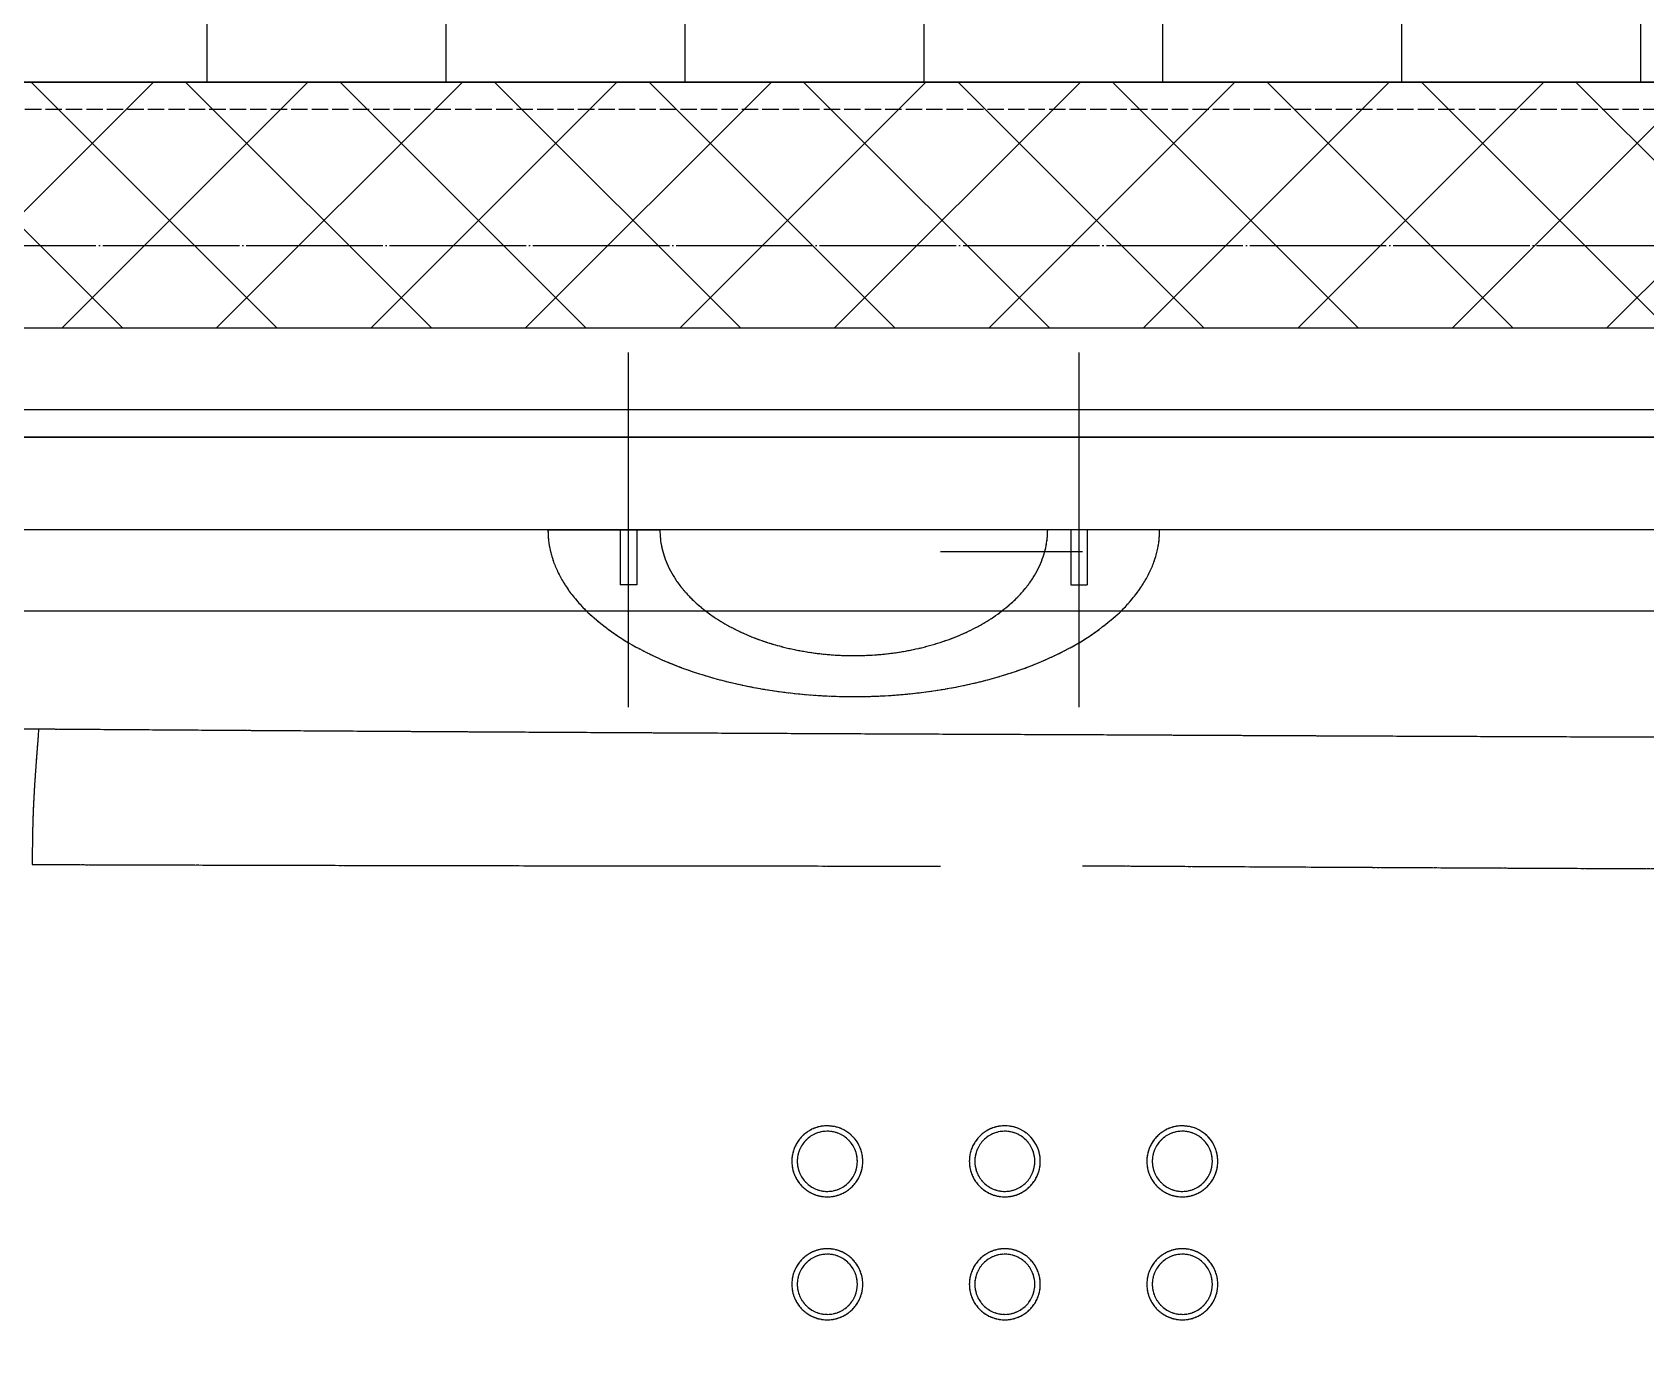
# Model space of a CAD drawing. Header units: millimetres. Extents: x 18456 to 179493, y -203649 to 469211.
# Drawn here: x 116199 to 116790, y 124456 to 124937 of the extents above; entities that cross this region are included whole.
import ezdxf

# ---------------------------------------------------------------- set-up
doc = ezdxf.new("R2010")
doc.units = ezdxf.units.MM
for name, pattern in [('X-평면도(기본형)$0$CEN', [52.5, 50, -1, 0.5, -1]), ('X-평면도(기본형)$0$HID2', [7.5, 6, -1.5]), ('X-평면도(기본형)$0$HIDDENX2', [0.75, 0.5, -0.25])]:
    doc.linetypes.add(name, pattern=pattern)
for name, color, linetype, true_color in [('X-평면도(기본형)$0$40HAT', 9, 'Continuous', 0x808080), ('X-평면도(기본형)$0$CEN', 1, 'X-평면도(기본형)$0$CEN', 0xff0000), ('X-평면도(기본형)$0$FIN', 9, 'Continuous', 0x808080), ('X-평면도(기본형)$0$FUR', 6, 'Continuous', 0xff00ff), ('X-평면도(기본형)$0$KITC', 6, 'Continuous', 0xff00ff), ('X-평면도(기본형)$0$MC', 7, 'Continuous', 0x7f7fff), ('X-평면도(기본형)$0$UIS', 7, 'X-평면도(기본형)$0$HID2', 0x000000), ('X-평면도(기본형)$0$W2', 3, 'Continuous', 0x00ff00), ('X-평면도(기본형)$0$설비OPEN', 9, 'Continuous', 0x808080)]:
    doc.layers.add(name, color=color, linetype=linetype, true_color=true_color)

# ---------------------------------------------------------------- blocks, each defined once
blk = doc.blocks.new('X-평면도(기본형)$0$SB1703 1500')
at = {"layer": 'X-평면도(기본형)$0$FUR', "color": 1, "true_color": 0xff0000}
for p, q in [((607.5, 701.17), (607.5, 830.98)), ((772.5, 701.17), (772.5, 830.98))]:
    blk.add_line(p, q, dxfattribs=at)
at = {"layer": 'X-평면도(기본형)$0$FUR', "color": 8, "linetype": 'X-평면도(기본형)$0$HIDDENX2', "ltscale": 2, "true_color": 0x808080}
for p, q in [((607.5, 701.17), (607.5, 830.98)), ((772.5, 701.17), (772.5, 830.98)), ((578, 766.08), (610.5, 766.08)), ((604.5, 766.08), (604.5, 746)), ((610.5, 766.08), (619, 766.08)), ((610.5, 766.08), (610.5, 746)), ((769.5, 766.08), (761, 766.08)), ((802, 766.08), (769.5, 766.08)), ((769.5, 766.08), (769.5, 746)), ((775.5, 766.08), (775.5, 746)), ((610.5, 746), (604.5, 746)), ((769.5, 746), (775.5, 746))]:
    blk.add_line(p, q, dxfattribs=at)
at = {"layer": 'X-평면도(기본형)$0$FUR'}
for p, q in [((578, 766.08), (610.5, 766.08)), ((604.5, 766.08), (604.5, 746)), ((610.5, 766.08), (619, 766.08)), ((610.5, 766.08), (610.5, 746)), ((769.5, 766.08), (761, 766.08)), ((802, 766.08), (769.5, 766.08)), ((769.5, 766.08), (769.5, 746)), ((775.5, 766.08), (775.5, 746)), ((610.5, 746), (604.5, 746)), ((769.5, 746), (775.5, 746))]:
    blk.add_line(p, q, dxfattribs=at)
at = {"layer": 'X-평면도(기본형)$0$FUR', "color": 8, "linetype": 'X-평면도(기본형)$0$HIDDENX2', "ltscale": 2, "true_color": 0x808080}
for points, degree in [([(1500, 800), (750, 800), (0, 800)], 2), ([(106.13, 766.08), (692.17, 766.08), (1278.21, 766.08)], 2), ([(106.13, 736.37), (496.82, 736.37), (887.51, 736.37), (1278.21, 736.37)], 3), ([(604.95, 691.06), (796.86, 691.76), (988.58, 693.14)], 2), ([(988.58, 693.14), (988.58, 691.32), (988.58, 689.49), (990.82, 669.87), (990.82, 656.75), (990.82, 643.63)], 5), ([(206.07, 689.73), (405.57, 690.03), (604.95, 691.06)], 2), ([(569.7, 548), (569.7, 548), (569.7, 548)], 2)]:
    blk.add_open_spline(points, degree=degree, dxfattribs=at)
at = {"layer": 'X-평면도(기본형)$0$FUR'}
for points in [[(1500, 800), (750, 800), (0, 800)], [(106.13, 766.08), (692.17, 766.08), (1278.21, 766.08)]]:
    blk.add_open_spline(points, degree=2, dxfattribs=at)
for points in [[(802, 766.08), (802, 705.08), (690, 705.08), (578, 705.08), (578, 766.08)], [(761, 766.08), (761, 720.08), (690, 720.08), (619, 720.08), (619, 766.08)]]:
    blk.add_rational_spline(points, [1, 0.707106781187, 1, 0.707106781187, 1], degree=2, knots=[0, 0, 0, 1.570796, 1.570796, 3.141593, 3.141593, 3.141593], dxfattribs=at)
at = {"layer": 'X-평면도(기본형)$0$FUR', "color": 8, "linetype": 'X-평면도(기본형)$0$HIDDENX2', "ltscale": 2, "true_color": 0x808080}
for points in [[(802, 766.08), (802, 705.08), (690, 705.08), (578, 705.08), (578, 766.08)], [(761, 766.08), (761, 720.08), (690, 720.08), (619, 720.08), (619, 766.08)]]:
    blk.add_rational_spline(points, [1, 0.707106781187, 1, 0.707106781187, 1], degree=2, knots=[0, 0, 0, 1.570796, 1.570796, 3.141593, 3.141593, 3.141593], dxfattribs=at)
for points, degree, knots in [([(658.26, 758.14), (649.59, 758.14), (632.24, 758.14), (614.9, 758.14), (606.23, 758.14)], 3, [0, 0, 0, 0, 0.5, 1, 1, 1, 1]), ([(988.58, 693.14), (1008.97, 693.14), (1028.75, 693.83), (1048.52, 694.51), (1066.52, 695.84), (1084.59, 697.18), (1099.8, 699.09), (1115, 700.99), (1126.43, 703.35)], 2, [0, 0, 0, 0.25, 0.25, 0.5, 0.5, 0.75, 0.75, 1, 1, 1]), ([(206.53, 641.36), (273.18, 641.52), (339.8, 641.74), (439.77, 642.17), (472.96, 642.33), (523.02, 642.59), (539.64, 642.68), (572.91, 642.86), (589.66, 642.96), (606.23, 643.07)], 3, [0, 0, 0, 0, 0.5, 0.5, 0.75, 0.75, 0.875, 0.875, 1, 1, 1, 1]), ([(990.82, 643.63), (972.36, 643.57), (935.42, 643.46), (880.01, 643.32), (824.58, 643.22), (769.15, 643.14), (713.71, 643.08), (676.74, 643.07), (658.26, 643.06)], 3, [0, 0, 0, 0, 0.166654, 0.333314, 0.49998, 0.66665, 0.833324, 1, 1, 1, 1]), ([(556.7, 535), (556.71, 535.43), (556.73, 536.27), (557.04, 538.31), (557.97, 541), (560.04, 543.95), (562.79, 546.2), (566.09, 547.71), (568.48, 547.91), (569.7, 548)], 3, [0, 0, 0, 0, 0.06215, 0.124303, 0.302557, 0.476039, 0.648196, 0.821699, 1, 1, 1, 1]), ([(558.7, 535), (558.69, 536.44), (558.99, 537.89), (560.08, 540.53), (560.91, 541.77), (562.93, 543.79), (564.17, 544.62), (566.8, 545.71), (568.27, 546.01), (571.13, 546.01), (572.59, 545.71), (575.22, 544.62), (576.47, 543.79), (578.49, 541.77), (579.31, 540.54), (580.13, 538.55), (580.55, 537.17), (580.7, 535.72), (580.7, 535)], 3, [0, 0, 0, 0, 0.125, 0.125, 0.25, 0.25, 0.375, 0.375, 0.5, 0.5, 0.625, 0.625, 0.75, 0.75, 0.875, 0.875, 0.9375, 1, 1, 1, 1]), ([(569.7, 548), (570.3, 547.98), (571.49, 547.93), (573.25, 547.55), (574.93, 546.95), (576.52, 546.12), (577.98, 545.08), (579.29, 543.84), (580.41, 542.44), (581.32, 540.91), (582.02, 539.26), (582.44, 537.7), (582.66, 536.27), (582.69, 535.43), (582.7, 535)], 3, [0, 0, 0, 0, 0.088042, 0.175459, 0.262672, 0.350076, 0.438092, 0.526097, 0.613477, 0.700655, 0.788028, 0.876017, 0.938006, 1, 1, 1, 1]), ([(621.7, 535), (621.71, 535.43), (621.73, 536.28), (622.04, 538.3), (622.96, 540.98), (625.03, 543.94), (627.82, 546.22), (631.12, 547.72), (633.5, 547.91), (634.7, 548)], 3, [0, 0, 0, 0, 0.062497, 0.124999, 0.300236, 0.474659, 0.65048, 0.824855, 1, 1, 1, 1]), ([(623.7, 535.01), (623.7, 536.44), (623.98, 537.87), (625.08, 540.54), (625.9, 541.77), (627.94, 543.8), (629.15, 544.61), (631.81, 545.72), (633.26, 546), (636.14, 546), (637.57, 545.72), (640.23, 544.62), (641.46, 543.8), (643.49, 541.76), (644.3, 540.55), (645.13, 538.56), (645.56, 537.15), (645.7, 535.72), (645.7, 535)], 3, [0, 0, 0, 0, 0.125, 0.125, 0.25, 0.25, 0.375, 0.375, 0.5, 0.5, 0.625, 0.625, 0.75, 0.75, 0.875, 0.875, 0.9375, 1, 1, 1, 1]), ([(634.7, 548), (635.3, 547.98), (636.49, 547.93), (638.24, 547.55), (639.92, 546.95), (641.51, 546.12), (642.97, 545.08), (644.28, 543.85), (645.4, 542.46), (646.32, 540.92), (647.02, 539.28), (647.44, 537.71), (647.66, 536.28), (647.68, 535.43), (647.7, 535)], 3, [0, 0, 0, 0, 0.087928, 0.175234, 0.262339, 0.349635, 0.437543, 0.525455, 0.612762, 0.699881, 0.78721, 0.875169, 0.937583, 1, 1, 1, 1]), ([(686.7, 535), (686.71, 535.43), (686.73, 536.28), (687.05, 538.32), (687.98, 541.01), (690.05, 543.96), (692.8, 546.2), (696.09, 547.71), (698.48, 547.91), (699.7, 548)], 3, [0, 0, 0, 0, 0.06256, 0.125123, 0.303291, 0.476637, 0.648633, 0.821947, 1, 1, 1, 1]), ([(688.7, 535.01), (688.7, 536.44), (688.98, 537.87), (690.08, 540.54), (690.9, 541.77), (692.94, 543.8), (694.15, 544.61), (696.81, 545.72), (698.26, 546), (701.14, 546), (702.57, 545.72), (705.23, 544.62), (706.46, 543.8), (708.49, 541.76), (709.3, 540.55), (710.13, 538.56), (710.56, 537.15), (710.7, 535.72), (710.7, 535)], 3, [0, 0, 0, 0, 0.125, 0.125, 0.25, 0.25, 0.375, 0.375, 0.5, 0.5, 0.625, 0.625, 0.75, 0.75, 0.875, 0.875, 0.9375, 1, 1, 1, 1]), ([(699.7, 548), (700.3, 547.98), (701.49, 547.93), (703.24, 547.55), (704.92, 546.95), (706.51, 546.13), (707.97, 545.09), (709.28, 543.85), (710.4, 542.46), (711.31, 540.93), (712.02, 539.28), (712.44, 537.71), (712.66, 536.28), (712.68, 535.43), (712.7, 535)], 3, [0, 0, 0, 0, 0.087915, 0.175213, 0.26231, 0.349601, 0.437504, 0.525412, 0.612715, 0.699831, 0.787156, 0.875113, 0.937555, 1, 1, 1, 1]), ([(569.7, 522), (569.07, 522.03), (567.83, 522.08), (566.02, 522.49), (564.28, 523.14), (562.65, 524.03), (561.16, 525.14), (559.84, 526.46), (558.72, 527.96), (557.83, 529.59), (557.19, 531.32), (556.77, 533.14), (556.72, 534.38), (556.7, 535)], 3, [0, 0, 0, 0, 0.091538, 0.182262, 0.272651, 0.363142, 0.454185, 0.545957, 0.636987, 0.727454, 0.817813, 0.908502, 1, 1, 1, 1]), ([(580.7, 535), (580.7, 534.28), (580.55, 532.84), (580.14, 531.47), (579.31, 529.47), (578.49, 528.24), (576.46, 526.21), (575.23, 525.39), (572.59, 524.29), (571.13, 524), (568.27, 524), (566.81, 524.29), (564.17, 525.38), (562.93, 526.21), (560.91, 528.24), (560.08, 529.47), (558.98, 532.13), (558.7, 533.56), (558.7, 535)], 3, [0, 0, 0, 0, 0.0625, 0.125, 0.125, 0.25, 0.25, 0.375, 0.375, 0.5, 0.5, 0.625, 0.625, 0.75, 0.75, 0.875, 0.875, 1, 1, 1, 1]), ([(582.7, 535), (582.67, 534.38), (582.62, 533.14), (582.21, 531.32), (581.56, 529.59), (580.67, 527.96), (579.56, 526.46), (578.24, 525.14), (576.74, 524.03), (575.11, 523.14), (573.38, 522.49), (571.56, 522.08), (570.32, 522.03), (569.7, 522)], 3, [0, 0, 0, 0, 0.09147, 0.182145, 0.272505, 0.362983, 0.454029, 0.54582, 0.636879, 0.727381, 0.817773, 0.908487, 1, 1, 1, 1]), ([(634.7, 522), (634.07, 522.03), (632.83, 522.08), (631.02, 522.49), (629.28, 523.14), (627.65, 524.02), (626.16, 525.14), (624.84, 526.46), (623.72, 527.96), (622.83, 529.58), (622.19, 531.32), (621.77, 533.14), (621.72, 534.38), (621.7, 535)], 3, [0, 0, 0, 0, 0.091506, 0.182204, 0.27257, 0.36304, 0.454067, 0.545831, 0.636865, 0.727348, 0.817732, 0.908455, 1, 1, 1, 1]), ([(645.7, 535), (645.7, 534.28), (645.55, 532.83), (645.13, 531.46), (644.31, 529.47), (643.49, 528.24), (641.46, 526.21), (640.24, 525.4), (637.58, 524.29), (636.13, 524), (633.26, 524), (631.83, 524.29), (629.16, 525.39), (627.93, 526.21), (625.9, 528.24), (625.09, 529.45), (623.98, 532.12), (623.7, 533.57), (623.7, 535.01)], 3, [0, 0, 0, 0, 0.0625, 0.125, 0.125, 0.25, 0.25, 0.375, 0.375, 0.5, 0.5, 0.625, 0.625, 0.75, 0.75, 0.875, 0.875, 1, 1, 1, 1]), ([(647.7, 535), (647.67, 534.38), (647.62, 533.14), (647.21, 531.32), (646.56, 529.59), (645.67, 527.96), (644.56, 526.46), (643.23, 525.14), (641.74, 524.03), (640.11, 523.14), (638.38, 522.49), (636.56, 522.08), (635.32, 522.03), (634.7, 522)], 3, [0, 0, 0, 0, 0.091519, 0.182231, 0.272616, 0.363111, 0.454163, 0.545948, 0.636992, 0.727474, 0.81784, 0.908524, 1, 1, 1, 1]), ([(699.7, 522), (699.07, 522.03), (697.83, 522.08), (696.02, 522.49), (694.28, 523.14), (692.65, 524.02), (691.16, 525.14), (689.84, 526.46), (688.72, 527.95), (687.83, 529.58), (687.19, 531.32), (686.77, 533.14), (686.72, 534.38), (686.7, 535)], 3, [0, 0, 0, 0, 0.0915, 0.182195, 0.27256, 0.363031, 0.454058, 0.545824, 0.636861, 0.727345, 0.81773, 0.908454, 1, 1, 1, 1]), ([(710.7, 535), (710.7, 534.28), (710.55, 532.83), (710.13, 531.46), (709.31, 529.47), (708.49, 528.24), (706.46, 526.21), (705.24, 525.39), (702.58, 524.29), (701.13, 524), (698.26, 524), (696.83, 524.29), (694.16, 525.39), (692.93, 526.21), (690.9, 528.24), (690.09, 529.45), (688.98, 532.12), (688.7, 533.57), (688.7, 535.01)], 3, [0, 0, 0, 0, 0.0625, 0.125, 0.125, 0.25, 0.25, 0.375, 0.375, 0.5, 0.5, 0.625, 0.625, 0.75, 0.75, 0.875, 0.875, 1, 1, 1, 1]), ([(712.7, 535), (712.67, 534.38), (712.62, 533.14), (712.21, 531.32), (711.56, 529.58), (710.67, 527.96), (709.56, 526.46), (708.23, 525.14), (706.74, 524.02), (705.11, 523.14), (703.38, 522.49), (701.56, 522.08), (700.32, 522.03), (699.7, 522)], 3, [0, 0, 0, 0, 0.091526, 0.182242, 0.272628, 0.363122, 0.454172, 0.545954, 0.636995, 0.727475, 0.817841, 0.908524, 1, 1, 1, 1]), ([(556.7, 490), (556.72, 490.63), (556.77, 491.87), (557.19, 493.69), (557.83, 495.42), (558.72, 497.05), (559.84, 498.54), (561.16, 499.87), (562.65, 500.98), (564.28, 501.87), (566.02, 502.51), (567.83, 502.93), (569.07, 502.98), (569.7, 503)], 3, [0, 0, 0, 0, 0.091508, 0.18221, 0.272587, 0.363074, 0.454121, 0.545904, 0.63695, 0.727436, 0.817811, 0.908507, 1, 1, 1, 1]), ([(569.7, 503), (570.32, 502.98), (571.56, 502.93), (573.38, 502.51), (575.11, 501.87), (576.74, 500.98), (578.24, 499.87), (579.56, 498.54), (580.67, 497.05), (581.56, 495.42), (582.21, 493.68), (582.62, 491.87), (582.67, 490.63), (582.7, 490)], 3, [0, 0, 0, 0, 0.091511, 0.182215, 0.272587, 0.363064, 0.454096, 0.545864, 0.636899, 0.727379, 0.817756, 0.908469, 1, 1, 1, 1]), ([(621.7, 490.01), (621.72, 490.63), (621.77, 491.87), (622.19, 493.69), (622.83, 495.42), (623.72, 497.05), (624.84, 498.55), (626.16, 499.87), (627.65, 500.98), (629.28, 501.87), (631.02, 502.51), (632.83, 502.93), (634.07, 502.98), (634.7, 503)], 3, [0, 0, 0, 0, 0.091498, 0.182195, 0.272569, 0.363057, 0.454107, 0.545895, 0.636945, 0.727435, 0.817812, 0.908508, 1, 1, 1, 1]), ([(634.7, 503), (635.32, 502.98), (636.56, 502.93), (638.38, 502.51), (640.11, 501.87), (641.74, 500.98), (643.24, 499.87), (644.56, 498.54), (645.67, 497.05), (646.56, 495.42), (647.21, 493.68), (647.62, 491.87), (647.67, 490.63), (647.7, 490)], 3, [0, 0, 0, 0, 0.091516, 0.182223, 0.272599, 0.36308, 0.454115, 0.545884, 0.636918, 0.727396, 0.817769, 0.908477, 1, 1, 1, 1]), ([(686.7, 490), (686.72, 490.63), (686.77, 491.87), (687.19, 493.69), (687.83, 495.42), (688.72, 497.05), (689.84, 498.54), (691.16, 499.87), (692.65, 500.98), (694.28, 501.87), (696.02, 502.51), (697.83, 502.93), (699.07, 502.98), (699.7, 503)], 3, [0, 0, 0, 0, 0.091502, 0.182198, 0.272571, 0.363056, 0.454104, 0.545889, 0.636939, 0.727429, 0.817808, 0.908506, 1, 1, 1, 1]), ([(699.7, 503), (700.32, 502.98), (701.56, 502.93), (703.38, 502.51), (705.11, 501.87), (706.74, 500.98), (708.23, 499.87), (709.56, 498.54), (710.67, 497.05), (711.56, 495.42), (712.21, 493.69), (712.62, 491.87), (712.67, 490.63), (712.7, 490)], 3, [0, 0, 0, 0, 0.091513, 0.182221, 0.272599, 0.363081, 0.454119, 0.545892, 0.636927, 0.727404, 0.817775, 0.90848, 1, 1, 1, 1]), ([(558.7, 490), (558.69, 491.44), (558.99, 492.89), (560.08, 495.53), (560.91, 496.77), (562.93, 498.79), (564.17, 499.62), (566.8, 500.71), (568.27, 501.01), (571.13, 501.01), (572.59, 500.71), (575.22, 499.62), (576.47, 498.79), (578.49, 496.77), (579.31, 495.54), (580.13, 493.55), (580.55, 492.17), (580.7, 490.72), (580.7, 490)], 3, [0, 0, 0, 0, 0.125, 0.125, 0.25, 0.25, 0.375, 0.375, 0.5, 0.5, 0.625, 0.625, 0.75, 0.75, 0.875, 0.875, 0.9375, 1, 1, 1, 1]), ([(623.7, 490.01), (623.7, 491.44), (623.98, 492.87), (625.08, 495.54), (625.9, 496.77), (627.94, 498.8), (629.15, 499.61), (631.81, 500.72), (633.26, 501), (636.14, 501), (637.57, 500.72), (640.23, 499.62), (641.46, 498.8), (643.49, 496.76), (644.3, 495.55), (645.13, 493.56), (645.56, 492.15), (645.7, 490.72), (645.7, 490)], 3, [0, 0, 0, 0, 0.125, 0.125, 0.25, 0.25, 0.375, 0.375, 0.5, 0.5, 0.625, 0.625, 0.75, 0.75, 0.875, 0.875, 0.9375, 1, 1, 1, 1]), ([(688.7, 490), (688.69, 491.44), (688.99, 492.89), (690.08, 495.53), (690.91, 496.77), (692.93, 498.8), (694.17, 499.62), (696.8, 500.71), (698.27, 501.01), (701.13, 501.01), (702.59, 500.71), (705.22, 499.62), (706.47, 498.79), (708.49, 496.77), (709.31, 495.54), (710.13, 493.55), (710.55, 492.17), (710.7, 490.72), (710.7, 490)], 3, [0, 0, 0, 0, 0.125, 0.125, 0.25, 0.25, 0.375, 0.375, 0.5, 0.5, 0.625, 0.625, 0.75, 0.75, 0.875, 0.875, 0.9375, 1, 1, 1, 1]), ([(569.7, 477), (569.07, 477.03), (567.83, 477.08), (566.02, 477.49), (564.28, 478.14), (562.65, 479.02), (561.16, 480.14), (559.84, 481.46), (558.72, 482.96), (557.83, 484.58), (557.19, 486.32), (556.77, 488.14), (556.72, 489.38), (556.7, 490)], 3, [0, 0, 0, 0, 0.091507, 0.18221, 0.272583, 0.363063, 0.4541, 0.545874, 0.636913, 0.727394, 0.817769, 0.908478, 1, 1, 1, 1]), ([(580.7, 490), (580.7, 489.28), (580.55, 487.84), (580.14, 486.47), (579.31, 484.47), (578.49, 483.24), (576.46, 481.21), (575.23, 480.39), (572.59, 479.29), (571.13, 479), (568.27, 479), (566.81, 479.29), (564.17, 480.38), (562.93, 481.21), (560.91, 483.24), (560.08, 484.47), (558.98, 487.13), (558.7, 488.56), (558.7, 490)], 3, [0, 0, 0, 0, 0.0625, 0.125, 0.125, 0.25, 0.25, 0.375, 0.375, 0.5, 0.5, 0.625, 0.625, 0.75, 0.75, 0.875, 0.875, 1, 1, 1, 1]), ([(582.7, 490), (582.67, 489.38), (582.62, 488.14), (582.21, 486.32), (581.56, 484.59), (580.67, 482.96), (579.56, 481.46), (578.24, 480.14), (576.74, 479.03), (575.11, 478.14), (573.38, 477.49), (571.56, 477.08), (570.32, 477.03), (569.7, 477)], 3, [0, 0, 0, 0, 0.09151, 0.182215, 0.272593, 0.363081, 0.454129, 0.545911, 0.636957, 0.727442, 0.817815, 0.908509, 1, 1, 1, 1]), ([(634.7, 477), (634.07, 477.03), (632.83, 477.08), (631.02, 477.49), (629.28, 478.14), (627.65, 479.03), (626.16, 480.14), (624.84, 481.46), (623.72, 482.96), (622.83, 484.59), (622.19, 486.32), (621.77, 488.14), (621.72, 489.38), (621.7, 490)], 3, [0, 0, 0, 0, 0.091519, 0.182229, 0.272607, 0.363089, 0.454124, 0.545893, 0.636925, 0.727401, 0.817772, 0.908478, 1, 1, 1, 1]), ([(645.7, 490), (645.7, 489.28), (645.55, 487.83), (645.13, 486.46), (644.31, 484.47), (643.49, 483.24), (641.46, 481.21), (640.24, 480.39), (637.58, 479.29), (636.13, 479), (633.26, 479), (631.83, 479.29), (629.16, 480.39), (627.93, 481.21), (625.9, 483.24), (625.09, 484.45), (623.98, 487.12), (623.7, 488.57), (623.7, 490.01)], 3, [0, 0, 0, 0, 0.0625, 0.125, 0.125, 0.25, 0.25, 0.375, 0.375, 0.5, 0.5, 0.625, 0.625, 0.75, 0.75, 0.875, 0.875, 1, 1, 1, 1]), ([(647.7, 490), (647.67, 489.38), (647.62, 488.14), (647.21, 486.32), (646.56, 484.59), (645.67, 482.96), (644.56, 481.46), (643.24, 480.14), (641.74, 479.03), (640.11, 478.14), (638.38, 477.49), (636.56, 477.08), (635.32, 477.03), (634.7, 477)], 3, [0, 0, 0, 0, 0.091501, 0.182198, 0.27257, 0.363054, 0.4541, 0.545883, 0.636932, 0.727421, 0.8178, 0.908501, 1, 1, 1, 1]), ([(699.7, 477), (699.07, 477.03), (697.83, 477.08), (696.02, 477.49), (694.28, 478.14), (692.65, 479.02), (691.16, 480.14), (689.84, 481.46), (688.72, 482.95), (687.83, 484.58), (687.19, 486.32), (686.77, 488.14), (686.72, 489.38), (686.7, 490)], 3, [0, 0, 0, 0, 0.091518, 0.182228, 0.272608, 0.363092, 0.454129, 0.545899, 0.636934, 0.727409, 0.817779, 0.908482, 1, 1, 1, 1]), ([(710.7, 490), (710.7, 489.28), (710.55, 487.84), (710.14, 486.47), (709.31, 484.47), (708.49, 483.24), (706.46, 481.21), (705.23, 480.39), (702.59, 479.29), (701.13, 479), (698.27, 479), (696.81, 479.29), (694.17, 480.38), (692.93, 481.21), (690.91, 483.24), (690.08, 484.47), (688.98, 487.13), (688.7, 488.56), (688.7, 490)], 3, [0, 0, 0, 0, 0.0625, 0.125, 0.125, 0.25, 0.25, 0.375, 0.375, 0.5, 0.5, 0.625, 0.625, 0.75, 0.75, 0.875, 0.875, 1, 1, 1, 1]), ([(712.7, 490), (712.67, 489.38), (712.62, 488.14), (712.21, 486.32), (711.56, 484.59), (710.67, 482.96), (709.56, 481.46), (708.23, 480.14), (706.74, 479.03), (705.11, 478.14), (703.38, 477.49), (701.56, 477.08), (700.32, 477.03), (699.7, 477)], 3, [0, 0, 0, 0, 0.091503, 0.182199, 0.27257, 0.363052, 0.454095, 0.545876, 0.636924, 0.727414, 0.817795, 0.908499, 1, 1, 1, 1])]:
    blk.add_open_spline(points, degree=degree, knots=knots, dxfattribs=at)
at = {"layer": 'X-평면도(기본형)$0$FUR', "color": 8, "true_color": 0x808080}
for points, degree, knots in [([(658.26, 758.14), (649.59, 758.14), (632.24, 758.14), (614.9, 758.14), (606.23, 758.14)], 3, [0, 0, 0, 0, 0.5, 1, 1, 1, 1]), ([(988.58, 693.14), (1008.97, 693.14), (1028.75, 693.83), (1048.52, 694.51), (1066.52, 695.84), (1084.59, 697.18), (1099.8, 699.09), (1115, 700.99), (1126.43, 703.35)], 2, [0, 0, 0, 0.25, 0.25, 0.5, 0.5, 0.75, 0.75, 1, 1, 1]), ([(206.53, 641.36), (273.18, 641.52), (339.8, 641.74), (439.77, 642.17), (472.96, 642.33), (523.02, 642.59), (539.64, 642.68), (572.91, 642.86), (589.66, 642.96), (606.23, 643.07)], 3, [0, 0, 0, 0, 0.5, 0.5, 0.75, 0.75, 0.875, 0.875, 1, 1, 1, 1]), ([(990.82, 643.63), (972.36, 643.57), (935.42, 643.46), (880.01, 643.32), (824.58, 643.22), (769.15, 643.14), (713.71, 643.08), (676.74, 643.07), (658.26, 643.06)], 3, [0, 0, 0, 0, 0.166654, 0.333314, 0.49998, 0.66665, 0.833324, 1, 1, 1, 1]), ([(556.7, 535), (556.71, 535.43), (556.73, 536.27), (557.04, 538.31), (557.97, 541), (560.04, 543.95), (562.79, 546.2), (566.09, 547.71), (568.48, 547.91), (569.7, 548)], 3, [0, 0, 0, 0, 0.06215, 0.124303, 0.302557, 0.476039, 0.648196, 0.821699, 1, 1, 1, 1]), ([(558.7, 535), (558.69, 536.44), (558.99, 537.89), (560.08, 540.53), (560.91, 541.77), (562.93, 543.79), (564.17, 544.62), (566.8, 545.71), (568.27, 546.01), (571.13, 546.01), (572.59, 545.71), (575.22, 544.62), (576.47, 543.79), (578.49, 541.77), (579.31, 540.54), (580.13, 538.55), (580.55, 537.17), (580.7, 535.72), (580.7, 535)], 3, [0, 0, 0, 0, 0.125, 0.125, 0.25, 0.25, 0.375, 0.375, 0.5, 0.5, 0.625, 0.625, 0.75, 0.75, 0.875, 0.875, 0.9375, 1, 1, 1, 1]), ([(569.7, 548), (570.3, 547.98), (571.49, 547.93), (573.25, 547.55), (574.93, 546.95), (576.52, 546.12), (577.98, 545.08), (579.29, 543.84), (580.41, 542.44), (581.32, 540.91), (582.02, 539.26), (582.44, 537.7), (582.66, 536.27), (582.69, 535.43), (582.7, 535)], 3, [0, 0, 0, 0, 0.088042, 0.175459, 0.262672, 0.350076, 0.438092, 0.526097, 0.613477, 0.700655, 0.788028, 0.876017, 0.938006, 1, 1, 1, 1]), ([(621.7, 535), (621.71, 535.43), (621.73, 536.28), (622.04, 538.3), (622.96, 540.98), (625.03, 543.94), (627.82, 546.22), (631.12, 547.72), (633.5, 547.91), (634.7, 548)], 3, [0, 0, 0, 0, 0.062497, 0.124999, 0.300236, 0.474659, 0.65048, 0.824855, 1, 1, 1, 1]), ([(623.7, 535.01), (623.7, 536.44), (623.98, 537.87), (625.08, 540.54), (625.9, 541.77), (627.94, 543.8), (629.15, 544.61), (631.81, 545.72), (633.26, 546), (636.14, 546), (637.57, 545.72), (640.23, 544.62), (641.46, 543.8), (643.49, 541.76), (644.3, 540.55), (645.13, 538.56), (645.56, 537.15), (645.7, 535.72), (645.7, 535)], 3, [0, 0, 0, 0, 0.125, 0.125, 0.25, 0.25, 0.375, 0.375, 0.5, 0.5, 0.625, 0.625, 0.75, 0.75, 0.875, 0.875, 0.9375, 1, 1, 1, 1]), ([(634.7, 548), (635.3, 547.98), (636.49, 547.93), (638.24, 547.55), (639.92, 546.95), (641.51, 546.12), (642.97, 545.08), (644.28, 543.85), (645.4, 542.46), (646.32, 540.92), (647.02, 539.28), (647.44, 537.71), (647.66, 536.28), (647.68, 535.43), (647.7, 535)], 3, [0, 0, 0, 0, 0.087928, 0.175234, 0.262339, 0.349635, 0.437543, 0.525455, 0.612762, 0.699881, 0.78721, 0.875169, 0.937583, 1, 1, 1, 1]), ([(686.7, 535), (686.71, 535.43), (686.73, 536.28), (687.05, 538.32), (687.98, 541.01), (690.05, 543.96), (692.8, 546.2), (696.09, 547.71), (698.48, 547.91), (699.7, 548)], 3, [0, 0, 0, 0, 0.06256, 0.125123, 0.303291, 0.476637, 0.648633, 0.821947, 1, 1, 1, 1]), ([(688.7, 535.01), (688.7, 536.44), (688.98, 537.87), (690.08, 540.54), (690.9, 541.77), (692.94, 543.8), (694.15, 544.61), (696.81, 545.72), (698.26, 546), (701.14, 546), (702.57, 545.72), (705.23, 544.62), (706.46, 543.8), (708.49, 541.76), (709.3, 540.55), (710.13, 538.56), (710.56, 537.15), (710.7, 535.72), (710.7, 535)], 3, [0, 0, 0, 0, 0.125, 0.125, 0.25, 0.25, 0.375, 0.375, 0.5, 0.5, 0.625, 0.625, 0.75, 0.75, 0.875, 0.875, 0.9375, 1, 1, 1, 1]), ([(699.7, 548), (700.3, 547.98), (701.49, 547.93), (703.24, 547.55), (704.92, 546.95), (706.51, 546.13), (707.97, 545.09), (709.28, 543.85), (710.4, 542.46), (711.31, 540.93), (712.02, 539.28), (712.44, 537.71), (712.66, 536.28), (712.68, 535.43), (712.7, 535)], 3, [0, 0, 0, 0, 0.087915, 0.175213, 0.26231, 0.349601, 0.437504, 0.525412, 0.612715, 0.699831, 0.787156, 0.875113, 0.937555, 1, 1, 1, 1]), ([(569.7, 522), (569.07, 522.03), (567.83, 522.08), (566.02, 522.49), (564.28, 523.14), (562.65, 524.03), (561.16, 525.14), (559.84, 526.46), (558.72, 527.96), (557.83, 529.59), (557.19, 531.32), (556.77, 533.14), (556.72, 534.38), (556.7, 535)], 3, [0, 0, 0, 0, 0.091538, 0.182262, 0.272651, 0.363142, 0.454185, 0.545957, 0.636987, 0.727454, 0.817813, 0.908502, 1, 1, 1, 1]), ([(580.7, 535), (580.7, 534.28), (580.55, 532.84), (580.14, 531.47), (579.31, 529.47), (578.49, 528.24), (576.46, 526.21), (575.23, 525.39), (572.59, 524.29), (571.13, 524), (568.27, 524), (566.81, 524.29), (564.17, 525.38), (562.93, 526.21), (560.91, 528.24), (560.08, 529.47), (558.98, 532.13), (558.7, 533.56), (558.7, 535)], 3, [0, 0, 0, 0, 0.0625, 0.125, 0.125, 0.25, 0.25, 0.375, 0.375, 0.5, 0.5, 0.625, 0.625, 0.75, 0.75, 0.875, 0.875, 1, 1, 1, 1]), ([(582.7, 535), (582.67, 534.38), (582.62, 533.14), (582.21, 531.32), (581.56, 529.59), (580.67, 527.96), (579.56, 526.46), (578.24, 525.14), (576.74, 524.03), (575.11, 523.14), (573.38, 522.49), (571.56, 522.08), (570.32, 522.03), (569.7, 522)], 3, [0, 0, 0, 0, 0.09147, 0.182145, 0.272505, 0.362983, 0.454029, 0.54582, 0.636879, 0.727381, 0.817773, 0.908487, 1, 1, 1, 1]), ([(634.7, 522), (634.07, 522.03), (632.83, 522.08), (631.02, 522.49), (629.28, 523.14), (627.65, 524.02), (626.16, 525.14), (624.84, 526.46), (623.72, 527.96), (622.83, 529.58), (622.19, 531.32), (621.77, 533.14), (621.72, 534.38), (621.7, 535)], 3, [0, 0, 0, 0, 0.091506, 0.182204, 0.27257, 0.36304, 0.454067, 0.545831, 0.636865, 0.727348, 0.817732, 0.908455, 1, 1, 1, 1]), ([(645.7, 535), (645.7, 534.28), (645.55, 532.83), (645.13, 531.46), (644.31, 529.47), (643.49, 528.24), (641.46, 526.21), (640.24, 525.4), (637.58, 524.29), (636.13, 524), (633.26, 524), (631.83, 524.29), (629.16, 525.39), (627.93, 526.21), (625.9, 528.24), (625.09, 529.45), (623.98, 532.12), (623.7, 533.57), (623.7, 535.01)], 3, [0, 0, 0, 0, 0.0625, 0.125, 0.125, 0.25, 0.25, 0.375, 0.375, 0.5, 0.5, 0.625, 0.625, 0.75, 0.75, 0.875, 0.875, 1, 1, 1, 1]), ([(647.7, 535), (647.67, 534.38), (647.62, 533.14), (647.21, 531.32), (646.56, 529.59), (645.67, 527.96), (644.56, 526.46), (643.23, 525.14), (641.74, 524.03), (640.11, 523.14), (638.38, 522.49), (636.56, 522.08), (635.32, 522.03), (634.7, 522)], 3, [0, 0, 0, 0, 0.091519, 0.182231, 0.272616, 0.363111, 0.454163, 0.545948, 0.636992, 0.727474, 0.81784, 0.908524, 1, 1, 1, 1]), ([(699.7, 522), (699.07, 522.03), (697.83, 522.08), (696.02, 522.49), (694.28, 523.14), (692.65, 524.02), (691.16, 525.14), (689.84, 526.46), (688.72, 527.95), (687.83, 529.58), (687.19, 531.32), (686.77, 533.14), (686.72, 534.38), (686.7, 535)], 3, [0, 0, 0, 0, 0.0915, 0.182195, 0.27256, 0.363031, 0.454058, 0.545824, 0.636861, 0.727345, 0.81773, 0.908454, 1, 1, 1, 1]), ([(710.7, 535), (710.7, 534.28), (710.55, 532.83), (710.13, 531.46), (709.31, 529.47), (708.49, 528.24), (706.46, 526.21), (705.24, 525.39), (702.58, 524.29), (701.13, 524), (698.26, 524), (696.83, 524.29), (694.16, 525.39), (692.93, 526.21), (690.9, 528.24), (690.09, 529.45), (688.98, 532.12), (688.7, 533.57), (688.7, 535.01)], 3, [0, 0, 0, 0, 0.0625, 0.125, 0.125, 0.25, 0.25, 0.375, 0.375, 0.5, 0.5, 0.625, 0.625, 0.75, 0.75, 0.875, 0.875, 1, 1, 1, 1]), ([(712.7, 535), (712.67, 534.38), (712.62, 533.14), (712.21, 531.32), (711.56, 529.58), (710.67, 527.96), (709.56, 526.46), (708.23, 525.14), (706.74, 524.02), (705.11, 523.14), (703.38, 522.49), (701.56, 522.08), (700.32, 522.03), (699.7, 522)], 3, [0, 0, 0, 0, 0.091526, 0.182242, 0.272628, 0.363122, 0.454172, 0.545954, 0.636995, 0.727475, 0.817841, 0.908524, 1, 1, 1, 1]), ([(556.7, 490), (556.72, 490.63), (556.77, 491.87), (557.19, 493.69), (557.83, 495.42), (558.72, 497.05), (559.84, 498.54), (561.16, 499.87), (562.65, 500.98), (564.28, 501.87), (566.02, 502.51), (567.83, 502.93), (569.07, 502.98), (569.7, 503)], 3, [0, 0, 0, 0, 0.091508, 0.18221, 0.272587, 0.363074, 0.454121, 0.545904, 0.63695, 0.727436, 0.817811, 0.908507, 1, 1, 1, 1]), ([(569.7, 503), (570.32, 502.98), (571.56, 502.93), (573.38, 502.51), (575.11, 501.87), (576.74, 500.98), (578.24, 499.87), (579.56, 498.54), (580.67, 497.05), (581.56, 495.42), (582.21, 493.68), (582.62, 491.87), (582.67, 490.63), (582.7, 490)], 3, [0, 0, 0, 0, 0.091511, 0.182215, 0.272587, 0.363064, 0.454096, 0.545864, 0.636899, 0.727379, 0.817756, 0.908469, 1, 1, 1, 1]), ([(621.7, 490.01), (621.72, 490.63), (621.77, 491.87), (622.19, 493.69), (622.83, 495.42), (623.72, 497.05), (624.84, 498.55), (626.16, 499.87), (627.65, 500.98), (629.28, 501.87), (631.02, 502.51), (632.83, 502.93), (634.07, 502.98), (634.7, 503)], 3, [0, 0, 0, 0, 0.091498, 0.182195, 0.272569, 0.363057, 0.454107, 0.545895, 0.636945, 0.727435, 0.817812, 0.908508, 1, 1, 1, 1]), ([(634.7, 503), (635.32, 502.98), (636.56, 502.93), (638.38, 502.51), (640.11, 501.87), (641.74, 500.98), (643.24, 499.87), (644.56, 498.54), (645.67, 497.05), (646.56, 495.42), (647.21, 493.68), (647.62, 491.87), (647.67, 490.63), (647.7, 490)], 3, [0, 0, 0, 0, 0.091516, 0.182223, 0.272599, 0.36308, 0.454115, 0.545884, 0.636918, 0.727396, 0.817769, 0.908477, 1, 1, 1, 1]), ([(686.7, 490), (686.72, 490.63), (686.77, 491.87), (687.19, 493.69), (687.83, 495.42), (688.72, 497.05), (689.84, 498.54), (691.16, 499.87), (692.65, 500.98), (694.28, 501.87), (696.02, 502.51), (697.83, 502.93), (699.07, 502.98), (699.7, 503)], 3, [0, 0, 0, 0, 0.091502, 0.182198, 0.272571, 0.363056, 0.454104, 0.545889, 0.636939, 0.727429, 0.817808, 0.908506, 1, 1, 1, 1]), ([(699.7, 503), (700.32, 502.98), (701.56, 502.93), (703.38, 502.51), (705.11, 501.87), (706.74, 500.98), (708.23, 499.87), (709.56, 498.54), (710.67, 497.05), (711.56, 495.42), (712.21, 493.69), (712.62, 491.87), (712.67, 490.63), (712.7, 490)], 3, [0, 0, 0, 0, 0.091513, 0.182221, 0.272599, 0.363081, 0.454119, 0.545892, 0.636927, 0.727404, 0.817775, 0.90848, 1, 1, 1, 1]), ([(558.7, 490), (558.69, 491.44), (558.99, 492.89), (560.08, 495.53), (560.91, 496.77), (562.93, 498.79), (564.17, 499.62), (566.8, 500.71), (568.27, 501.01), (571.13, 501.01), (572.59, 500.71), (575.22, 499.62), (576.47, 498.79), (578.49, 496.77), (579.31, 495.54), (580.13, 493.55), (580.55, 492.17), (580.7, 490.72), (580.7, 490)], 3, [0, 0, 0, 0, 0.125, 0.125, 0.25, 0.25, 0.375, 0.375, 0.5, 0.5, 0.625, 0.625, 0.75, 0.75, 0.875, 0.875, 0.9375, 1, 1, 1, 1]), ([(623.7, 490.01), (623.7, 491.44), (623.98, 492.87), (625.08, 495.54), (625.9, 496.77), (627.94, 498.8), (629.15, 499.61), (631.81, 500.72), (633.26, 501), (636.14, 501), (637.57, 500.72), (640.23, 499.62), (641.46, 498.8), (643.49, 496.76), (644.3, 495.55), (645.13, 493.56), (645.56, 492.15), (645.7, 490.72), (645.7, 490)], 3, [0, 0, 0, 0, 0.125, 0.125, 0.25, 0.25, 0.375, 0.375, 0.5, 0.5, 0.625, 0.625, 0.75, 0.75, 0.875, 0.875, 0.9375, 1, 1, 1, 1]), ([(688.7, 490), (688.69, 491.44), (688.99, 492.89), (690.08, 495.53), (690.91, 496.77), (692.93, 498.8), (694.17, 499.62), (696.8, 500.71), (698.27, 501.01), (701.13, 501.01), (702.59, 500.71), (705.22, 499.62), (706.47, 498.79), (708.49, 496.77), (709.31, 495.54), (710.13, 493.55), (710.55, 492.17), (710.7, 490.72), (710.7, 490)], 3, [0, 0, 0, 0, 0.125, 0.125, 0.25, 0.25, 0.375, 0.375, 0.5, 0.5, 0.625, 0.625, 0.75, 0.75, 0.875, 0.875, 0.9375, 1, 1, 1, 1]), ([(569.7, 477), (569.07, 477.03), (567.83, 477.08), (566.02, 477.49), (564.28, 478.14), (562.65, 479.02), (561.16, 480.14), (559.84, 481.46), (558.72, 482.96), (557.83, 484.58), (557.19, 486.32), (556.77, 488.14), (556.72, 489.38), (556.7, 490)], 3, [0, 0, 0, 0, 0.091507, 0.18221, 0.272583, 0.363063, 0.4541, 0.545874, 0.636913, 0.727394, 0.817769, 0.908478, 1, 1, 1, 1]), ([(580.7, 490), (580.7, 489.28), (580.55, 487.84), (580.14, 486.47), (579.31, 484.47), (578.49, 483.24), (576.46, 481.21), (575.23, 480.39), (572.59, 479.29), (571.13, 479), (568.27, 479), (566.81, 479.29), (564.17, 480.38), (562.93, 481.21), (560.91, 483.24), (560.08, 484.47), (558.98, 487.13), (558.7, 488.56), (558.7, 490)], 3, [0, 0, 0, 0, 0.0625, 0.125, 0.125, 0.25, 0.25, 0.375, 0.375, 0.5, 0.5, 0.625, 0.625, 0.75, 0.75, 0.875, 0.875, 1, 1, 1, 1]), ([(582.7, 490), (582.67, 489.38), (582.62, 488.14), (582.21, 486.32), (581.56, 484.59), (580.67, 482.96), (579.56, 481.46), (578.24, 480.14), (576.74, 479.03), (575.11, 478.14), (573.38, 477.49), (571.56, 477.08), (570.32, 477.03), (569.7, 477)], 3, [0, 0, 0, 0, 0.09151, 0.182215, 0.272593, 0.363081, 0.454129, 0.545911, 0.636957, 0.727442, 0.817815, 0.908509, 1, 1, 1, 1]), ([(634.7, 477), (634.07, 477.03), (632.83, 477.08), (631.02, 477.49), (629.28, 478.14), (627.65, 479.03), (626.16, 480.14), (624.84, 481.46), (623.72, 482.96), (622.83, 484.59), (622.19, 486.32), (621.77, 488.14), (621.72, 489.38), (621.7, 490)], 3, [0, 0, 0, 0, 0.091519, 0.182229, 0.272607, 0.363089, 0.454124, 0.545893, 0.636925, 0.727401, 0.817772, 0.908478, 1, 1, 1, 1]), ([(645.7, 490), (645.7, 489.28), (645.55, 487.83), (645.13, 486.46), (644.31, 484.47), (643.49, 483.24), (641.46, 481.21), (640.24, 480.39), (637.58, 479.29), (636.13, 479), (633.26, 479), (631.83, 479.29), (629.16, 480.39), (627.93, 481.21), (625.9, 483.24), (625.09, 484.45), (623.98, 487.12), (623.7, 488.57), (623.7, 490.01)], 3, [0, 0, 0, 0, 0.0625, 0.125, 0.125, 0.25, 0.25, 0.375, 0.375, 0.5, 0.5, 0.625, 0.625, 0.75, 0.75, 0.875, 0.875, 1, 1, 1, 1]), ([(647.7, 490), (647.67, 489.38), (647.62, 488.14), (647.21, 486.32), (646.56, 484.59), (645.67, 482.96), (644.56, 481.46), (643.24, 480.14), (641.74, 479.03), (640.11, 478.14), (638.38, 477.49), (636.56, 477.08), (635.32, 477.03), (634.7, 477)], 3, [0, 0, 0, 0, 0.091501, 0.182198, 0.27257, 0.363054, 0.4541, 0.545883, 0.636932, 0.727421, 0.8178, 0.908501, 1, 1, 1, 1]), ([(699.7, 477), (699.07, 477.03), (697.83, 477.08), (696.02, 477.49), (694.28, 478.14), (692.65, 479.02), (691.16, 480.14), (689.84, 481.46), (688.72, 482.95), (687.83, 484.58), (687.19, 486.32), (686.77, 488.14), (686.72, 489.38), (686.7, 490)], 3, [0, 0, 0, 0, 0.091518, 0.182228, 0.272608, 0.363092, 0.454129, 0.545899, 0.636934, 0.727409, 0.817779, 0.908482, 1, 1, 1, 1]), ([(710.7, 490), (710.7, 489.28), (710.55, 487.84), (710.14, 486.47), (709.31, 484.47), (708.49, 483.24), (706.46, 481.21), (705.23, 480.39), (702.59, 479.29), (701.13, 479), (698.27, 479), (696.81, 479.29), (694.17, 480.38), (692.93, 481.21), (690.91, 483.24), (690.08, 484.47), (688.98, 487.13), (688.7, 488.56), (688.7, 490)], 3, [0, 0, 0, 0, 0.0625, 0.125, 0.125, 0.25, 0.25, 0.375, 0.375, 0.5, 0.5, 0.625, 0.625, 0.75, 0.75, 0.875, 0.875, 1, 1, 1, 1]), ([(712.7, 490), (712.67, 489.38), (712.62, 488.14), (712.21, 486.32), (711.56, 484.59), (710.67, 482.96), (709.56, 481.46), (708.23, 480.14), (706.74, 479.03), (705.11, 478.14), (703.38, 477.49), (701.56, 477.08), (700.32, 477.03), (699.7, 477)], 3, [0, 0, 0, 0, 0.091503, 0.182199, 0.27257, 0.363052, 0.454095, 0.545876, 0.636924, 0.727414, 0.817795, 0.908499, 1, 1, 1, 1])]:
    blk.add_open_spline(points, degree=degree, knots=knots, dxfattribs=at)
for points, degree in [([(106.13, 736.37), (496.82, 736.37), (887.51, 736.37), (1278.21, 736.37)], 3), ([(604.95, 691.06), (796.86, 691.76), (988.58, 693.14)], 2), ([(988.58, 693.14), (988.58, 691.32), (988.58, 689.49), (990.82, 669.87), (990.82, 656.75), (990.82, 643.63)], 5), ([(206.07, 689.73), (405.57, 690.03), (604.95, 691.06)], 2), ([(569.7, 548), (569.7, 548), (569.7, 548)], 2)]:
    blk.add_open_spline(points, degree=degree, dxfattribs=at)
blk = doc.blocks.new('X-평면도(기본형)$0$ba15002200')
at = {"layer": 'X-평면도(기본형)$0$MC'}
blk.add_lwpolyline([(0, 2200), (1500, 2200), (1500, 0), (0, 0)], close=True, dxfattribs=at)
at = {"layer": 'X-평면도(기본형)$0$FUR'}
blk.add_blockref('X-평면도(기본형)$0$SB1703 1500', (0, 1400), dxfattribs=at)

msp = doc.modelspace()

# ---------------------------------------------------------------- hatches: boundary and pattern name
at = {"layer": 'X-평면도(기본형)$0$40HAT'}
h = msp.add_hatch(dxfattribs=at)
h.set_pattern_fill('H3', color=256, scale=40, angle=270, style=0, pattern_type=2)
h.set_pattern_definition([(225, (-274441.592, -71113.462), (28.2842712, -28.2842712), []), (315, (-274441.592, -71113.462), (28.2842712, 28.2842712), [])])
h.paths.add_polyline_path([(115539.63, 123768.95), (115559.63, 123768.95), (115559.63, 124918.95), (117229.63, 124918.95), (117229.63, 124828.95), (115649.63, 124828.95), (115649.63, 123348.95), (115539.63, 123348.95)], flags=0)
at = {"layer": 'X-평면도(기본형)$0$설비OPEN'}
h = msp.add_hatch(dxfattribs=at)
h.set_pattern_fill('DASH', color=256, scale=350, angle=270, style=0, pattern_type=2)
h.set_pattern_definition([(270, (-259112.32, -339495.074), (43.75, -43.75), [43.75, -43.75])])
h.paths.add_polyline_path([(115559.63, 124018.95), (115559.63, 124918.95), (117229.63, 124918.95), (117229.63, 125268.95), (114354.63, 125268.95), (114354.63, 124018.95)], flags=0)

# ---------------------------------------------------------------- linework, layer by layer
at = {"layer": 'X-평면도(기본형)$0$CEN'}
msp.add_line((117429.63, 124858.95), (115459.63, 124858.95), dxfattribs=at)
at = {"layer": 'X-평면도(기본형)$0$FIN'}
msp.add_line((117199.63, 124798.95), (115679.63, 124798.95), dxfattribs=at)
at = {"layer": 'X-평면도(기본형)$0$UIS'}
msp.add_lwpolyline([(117229.63, 124908.95), (114354.63, 124908.95)], dxfattribs=at)
at = {"layer": 'X-평면도(기본형)$0$W2'}
for p, q in [((117229.63, 124918.95), (115559.63, 124918.95)), ((115649.63, 124828.95), (117229.63, 124828.95))]:
    msp.add_line(p, q, dxfattribs=at)
at = {"layer": 'X-평면도(기본형)$0$설비OPEN'}
msp.add_lwpolyline([(115559.63, 124018.95), (115559.63, 124918.95), (117229.63, 124918.95), (117229.63, 125268.95), (114354.63, 125268.95), (114354.63, 124018.95)], close=True, dxfattribs=at)

# ---------------------------------------------------------------- block references
at = {"layer": 'X-평면도(기본형)$0$KITC', "xscale": -1}
msp.add_blockref('X-평면도(기본형)$0$ba15002200', (117189.63, 122588.95), dxfattribs=at)

doc.saveas('drawing.dxf')
